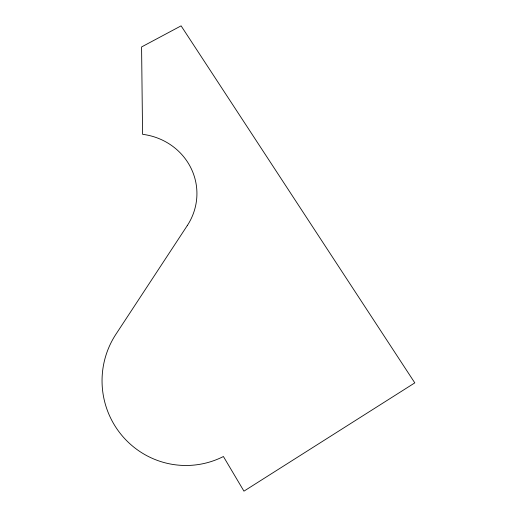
<?xml version="1.0" encoding="UTF-8"?>
<svg xmlns="http://www.w3.org/2000/svg" width="517" height="517" viewBox="0 0 517 517"><rect width="100%" height="100%" fill="white"/><g stroke="black" fill="none" stroke-linecap="round" stroke-linejoin="round"><path stroke-width="0.78" d="M187.264 225.612L115.924 334.247A84.445 83.58 80 0 0 123.208 436.981A84.445 83.58 80 0 0 223.409 456.517L243.953 491.15L414.802 382.871L181.099 25.85L141.58 46.95L142.576 134.317A62.874 60.062 -3.3 0 1 187.264 225.612"/></g></svg>
